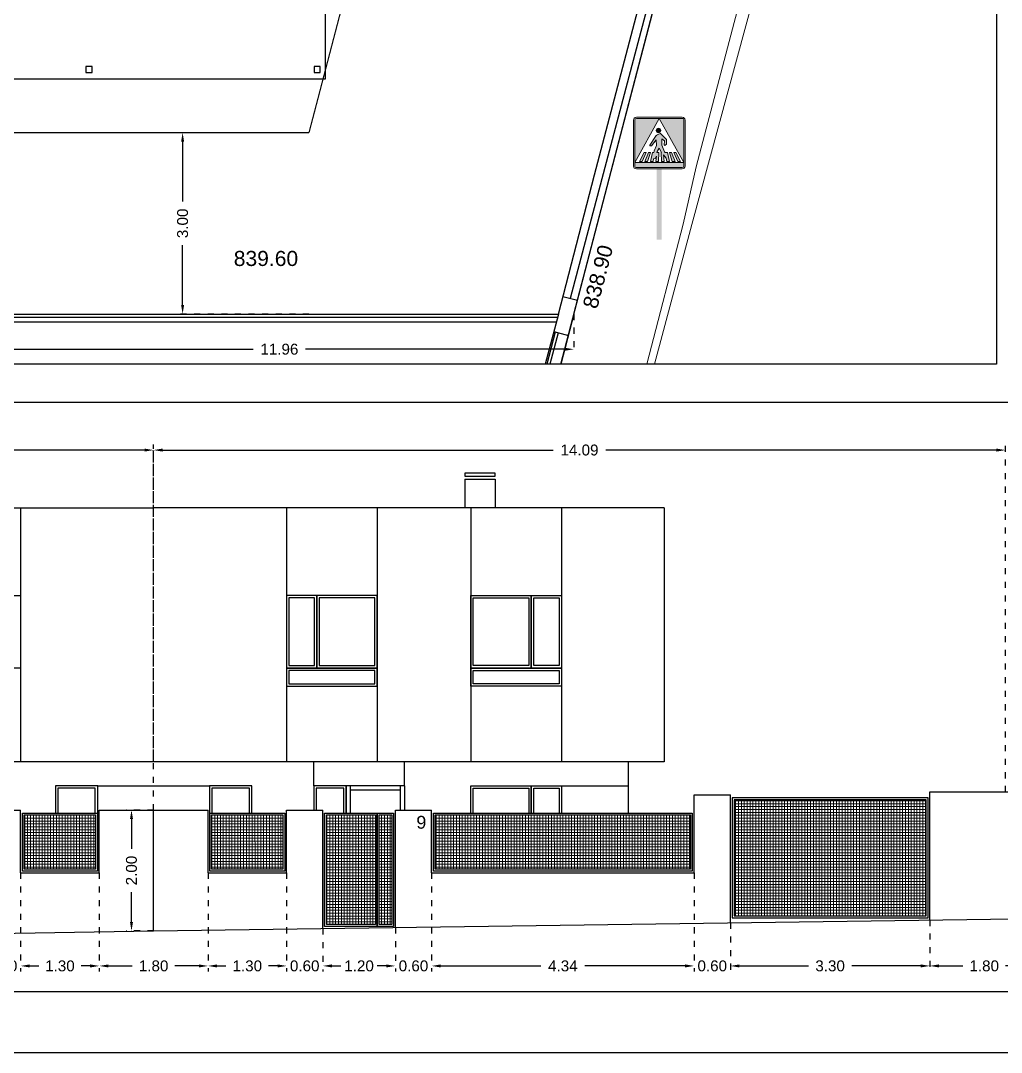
# Model space of a CAD drawing. Header units: millimetres. Extents: x 441061 to 442903, y 4515148 to 4515613.
# Drawn here: x 442573.66 to 442589.89, y 4515512.45 to 4515529.51 of the extents above; entities that cross this region are included whole.
import ezdxf
from ezdxf.enums import TextEntityAlignment as Align

# ---------------------------------------------------------------- set-up
doc = ezdxf.new("R2010")
doc.units = ezdxf.units.MM
doc.linetypes.add('CONTINUA', pattern=[0])
doc.linetypes.add('PUNTOS2', pattern=[0.125, 0, -0.125])
for name, color, linetype in [('01_alzado', 5, 'CONTINUA'), ('01_cotas', 254, 'Continuous'), ('01_ejes', 10, 'Continuous'), ('01_implantación', 5, 'Continuous'), ('01_mono BAJA', 2, 'Continuous'), ('01_parcela', 7, 'Continuous'), ('01_retranqueo', 250, 'Continuous'), ('01_seccion', 7, 'CONTINUA'), ('01_textos', 7, 'Continuous'), ('01_urb interior', 4, 'Continuous'), ('01_verjas', 254, 'Continuous')]:
    doc.layers.add(name, color=color, linetype=linetype)
doc.layers.add('01_cartela', color=6, linetype='Continuous', plot=False)
doc.layers.add('01_muebles_B', color=254, linetype='Continuous', lineweight=5)
doc.styles.add('Estilo1', font='swissel.ttf')
doc.styles.add('NIEVES2', font='sanss___.ttf')
doc.styles.add('ROMANS', font='romans')
doc.dimstyles.new('DECIMAL-50', dxfattribs={"dimtxt": 0.08, "dimasz": 0.15, "dimexe": 0.09, "dimexo": 0, "dimgap": 0.09, "dimtad": 0, "dimzin": 0, "dimdsep": 46, "dimtxsty": 'ROMANS', "dimcen": 0.09, "dimclrt": 6, "dimadec": 0, "dimazin": 0, "dimtfac": 1.38, "dimtix": 1, "dimtofl": 0, "dimtmove": 2, "dimatfit": 3, "dimldrblk": 'OBLIQUE', "dimfxl": 1, "dimtolj": 1, "dimtzin": 0, "dimarcsym": 0})
pattern_1 = [(90, (179.008625, 0), (-0.047625, 1e-17), []), (180, (179.008625, 0), (-1e-17, -0.047625), [])]

# ---------------------------------------------------------------- blocks, each defined once
blk = doc.blocks.new('A$C6A825EFA')
at = {"layer": '01_mono BAJA', "color": 254}
for p, q in [((15.7, 0, 0), (15.7, 3)), ((0, 0, 0), (15.7, 0, 0))]:
    blk.add_line(p, q, dxfattribs=at)
blk.add_lwpolyline([(11.835, 0.2), (11.735, 0.2), (11.735, 0.1), (11.835, 0.1)], close=True, dxfattribs=at)
at = {"layer": '01_mono BAJA', "color": 254, "elevation": 0}
blk.add_lwpolyline([(15.61, 0.2), (15.51, 0.2), (15.51, 0.1), (15.61, 0.1)], close=True, dxfattribs=at)
blk = doc.blocks.new('señal paso peaton')
h = blk.add_hatch(color=5)
h.paths.add_polyline_path([(-0.001, 2.003), (-0.381, 2.003, 0.414214), (-0.407, 1.976), (-0.407, 1.273)])
h.paths.add_polyline_path([(-0.001, 2.003), (0.406, 1.273), (0.406, 1.976, 0.414214), (0.379, 2.003)])
h.paths.add_polyline_path([(0.379, 1.19, 0.414214), (0.406, 1.216), (0.406, 1.273), (-0.407, 1.273), (-0.407, 1.216, 0.414214), (-0.381, 1.19)])
for points in [[(0.04, 1.668), (0.085, 1.63), (0.081, 1.567, 0.627813), (0.096, 1.559), (0.114, 1.572, 0.235866), (0.118, 1.579), (0.12, 1.656), (0.024, 1.749, 0.308344), (0.014, 1.751), (-0.045, 1.725, 0.137998), (-0.052, 1.719), (-0.159, 1.563, 0.586917), (-0.152, 1.549), (-0.137, 1.548, 0.23861), (-0.129, 1.551), (-0.051, 1.647), (-0.048, 1.555), (-0.086, 1.467, 0.073453), (-0.087, 1.464), (-0.09, 1.441), (-0.112, 1.441), (-0.148, 1.291), (-0.103, 1.291), (-0.096, 1.332), (-0.072, 1.34), (-0.049, 1.381), (-0.058, 1.291), (-0.013, 1.291), (-0.007, 1.441), (-0.04, 1.441), (-0.039, 1.457), (-0.003, 1.512), (0.036, 1.441), (0.028, 1.441), (0.033, 1.291), (0.078, 1.291), (0.066, 1.403), (0.114, 1.346), (0.123, 1.291), (0.169, 1.291), (0.132, 1.441), (0.094, 1.441), (0.085, 1.453), (0.038, 1.56)], [(-0.053, 1.804, 1), (0.023, 1.804, 1)]]:
    blk.add_hatch(color=7).paths.add_polyline_path(points)
h = blk.add_hatch(color=7)
h.paths.add_polyline_path([(0.272, 1.441), (0.237, 1.441), (0.305, 1.291), (0.35, 1.291)])
h.paths.add_polyline_path([(0.202, 1.441), (0.167, 1.441), (0.214, 1.291), (0.259, 1.291)])
h.paths.add_polyline_path([(-0.239, 1.291), (-0.194, 1.291), (-0.147, 1.441), (-0.182, 1.441)])
h.paths.add_polyline_path([(-0.33, 1.291), (-0.284, 1.291), (-0.217, 1.441), (-0.252, 1.441)])
h = blk.add_hatch(color=256)
h.dxf.hatch_style = 1
h.paths.add_polyline_path([(0.039, 1.167), (-0.044, 1.167), (-0.044, -0.001), (0.039, -0.001)])
for p, q in [((-0.428, 1.216), (-0.428, 1.976)), ((0.379, 2.024), (-0.381, 2.024)), ((0.427, 1.216), (0.427, 1.976)), ((0.379, 1.169), (-0.381, 1.169))]:
    blk.add_line(p, q)
at = {"color": 5}
for p, q in [((-0.407, 1.273), (-0.001, 2.003)), ((-0.407, 1.216), (-0.407, 1.976)), ((0.379, 2.003), (-0.381, 2.003)), ((-0.001, 2.003), (0.406, 1.273)), ((0.406, 1.216), (0.406, 1.976)), ((0.406, 1.273), (-0.407, 1.273)), ((0.379, 1.19), (-0.381, 1.19))]:
    blk.add_line(p, q, dxfattribs=at)
at = {"color": 7}
for p, q in [((-0.052, 1.719), (-0.159, 1.563)), ((0.014, 1.751), (-0.045, 1.725)), ((0.12, 1.656), (0.024, 1.749)), ((-0.152, 1.549), (-0.137, 1.548)), ((-0.129, 1.551), (-0.051, 1.647)), ((-0.048, 1.555), (-0.086, 1.467)), ((-0.051, 1.647), (-0.048, 1.555)), ((0.038, 1.56), (0.04, 1.668)), ((0.085, 1.453), (0.038, 1.56)), ((0.04, 1.668), (0.085, 1.63)), ((0.085, 1.63), (0.081, 1.567)), ((0.096, 1.559), (0.114, 1.572)), ((0.118, 1.579), (0.12, 1.656)), ((-0.33, 1.291), (-0.252, 1.441)), ((-0.284, 1.291), (-0.217, 1.441)), ((-0.252, 1.441), (-0.217, 1.441)), ((-0.239, 1.291), (-0.182, 1.441)), ((-0.194, 1.291), (-0.147, 1.441)), ((-0.182, 1.441), (-0.147, 1.441)), ((-0.148, 1.291), (-0.112, 1.441)), ((-0.112, 1.441), (-0.09, 1.441)), ((-0.087, 1.464), (-0.09, 1.441)), ((-0.072, 1.34), (-0.049, 1.381)), ((-0.058, 1.291), (-0.049, 1.381)), ((-0.04, 1.441), (-0.039, 1.457)), ((-0.04, 1.441), (-0.007, 1.441)), ((-0.039, 1.457), (-0.003, 1.512)), ((-0.013, 1.291), (-0.007, 1.441)), ((-0.003, 1.512), (0.036, 1.441)), ((0.033, 1.291), (0.028, 1.441)), ((0.028, 1.441), (0.036, 1.441)), ((0.066, 1.403), (0.078, 1.291)), ((0.066, 1.403), (0.114, 1.346)), ((0.094, 1.441), (0.085, 1.453)), ((0.094, 1.441), (0.132, 1.441)), ((0.132, 1.441), (0.169, 1.291)), ((0.167, 1.441), (0.214, 1.291)), ((0.167, 1.441), (0.202, 1.441)), ((0.202, 1.441), (0.259, 1.291)), ((0.237, 1.441), (0.305, 1.291)), ((0.237, 1.441), (0.272, 1.441)), ((0.35, 1.291), (0.272, 1.441)), ((-0.284, 1.291), (-0.33, 1.291)), ((-0.194, 1.291), (-0.239, 1.291)), ((-0.103, 1.291), (-0.148, 1.291)), ((-0.103, 1.291), (-0.096, 1.332)), ((-0.096, 1.332), (-0.072, 1.34)), ((-0.013, 1.291), (-0.058, 1.291)), ((0.078, 1.291), (0.033, 1.291)), ((0.114, 1.346), (0.123, 1.291)), ((0.169, 1.291), (0.123, 1.291)), ((0.259, 1.291), (0.214, 1.291)), ((0.35, 1.291), (0.305, 1.291))]:
    blk.add_line(p, q, dxfattribs=at)
blk.add_circle((-0.015, 1.804), 0.0378, dxfattribs=at)
for centre, start, end in [((-0.381, 1.976), 90, 180), ((0.379, 1.976), 0, 90), ((-0.381, 1.216), 180, 270), ((0.379, 1.216), 270, 0)]:
    blk.add_arc(centre, 0.0475, start, end)
at = {"color": 5}
for centre, start, end in [((-0.381, 1.976), 90, 180), ((0.379, 1.976), 0, 90), ((-0.381, 1.216), 180, 270), ((0.379, 1.216), 270, 0)]:
    blk.add_arc(centre, 0.0266, start, end, dxfattribs=at)
at = {"color": 7}
for centre, radius, start, end in [((-0.037, 1.708), 0.0183, 114.2101, 145.6384), ((0.017, 1.743), 0.00915, 45.6627, 114.2101), ((-0.151, 1.558), 0.00915, 145.6384, 267.276), ((-0.136, 1.557), 0.00915, 267.276, 320.9576), ((0.09, 1.566), 0.00915, 177.031, 305.5154), ((0.109, 1.579), 0.00915, 305.5154, 358.6017), ((0.109, 1.579), 0.00915, 305.5154, 358.6017), ((-0.078, 1.463), 0.00915, 156.4461, 173.2502)]:
    blk.add_arc(centre, radius, start, end, dxfattribs=at)
blk = doc.blocks.new('*D214')
at = {"layer": '01_cotas', "color": 0, "linetype": 'PUNTOS2', "lineweight": -2, "transparency": 16777216}
for p, q in [((442570.858, 4515524.66), (442570.858, 4515523.988)), ((442582.817, 4515524.66), (442582.817, 4515523.988))]:
    blk.add_line(p, q, dxfattribs=at)
at = {"layer": '01_cotas', "color": 0, "lineweight": -2, "transparency": 16777216}
for p, q in [((442571.008, 4515524.078), (442577.507, 4515524.078)), ((442582.667, 4515524.078), (442578.378, 4515524.078))]:
    blk.add_line(p, q, dxfattribs=at)
at = {"layer": '01_cotas', "color": 0, "transparency": 16777216}
for points in [[(442571.008, 4515524.103), (442571.008, 4515524.053), (442570.858, 4515524.078)], [(442582.667, 4515524.103), (442582.667, 4515524.053), (442582.817, 4515524.078)]]:
    blk.add_solid(points, dxfattribs=at)
at = {"layer": '01_cotas', "color": 7, "transparency": 16777216, "insert": (442577.943, 4515524.078), "char_height": 0.18, "attachment_point": 5, "style": 'Estilo1'}
blk.add_mtext('\\A1;11.96', dxfattribs=at)
blk = doc.blocks.new('*D216')
at = {"layer": '01_cotas', "color": 0, "linetype": 'PUNTOS2', "lineweight": -2, "transparency": 16777216}
for p, q in [((442578.433, 4515527.66), (442576.252, 4515527.66)), ((442578.433, 4515524.66), (442576.252, 4515524.66))]:
    blk.add_line(p, q, dxfattribs=at)
at = {"layer": '01_cotas', "color": 0, "lineweight": -2, "transparency": 16777216}
for p, q in [((442576.342, 4515527.51), (442576.342, 4515526.52)), ((442576.342, 4515524.81), (442576.342, 4515525.8))]:
    blk.add_line(p, q, dxfattribs=at)
at = {"layer": '01_cotas', "color": 0, "transparency": 16777216}
for points in [[(442576.317, 4515527.51), (442576.367, 4515527.51), (442576.342, 4515527.66)], [(442576.317, 4515524.81), (442576.367, 4515524.81), (442576.342, 4515524.66)]]:
    blk.add_solid(points, dxfattribs=at)
at = {"layer": '01_cotas', "color": 7, "transparency": 16777216, "insert": (442576.342, 4515526.16), "char_height": 0.18, "attachment_point": 5, "rotation": 90, "style": 'Estilo1'}
blk.add_mtext('\\A1;3.00', dxfattribs=at)
blk = doc.blocks.new('*D658')
at = {"layer": '01_cotas', "color": 0, "linetype": 'PUNTOS2', "lineweight": -2, "transparency": 16777216}
for p, q in [((442575.862, 4515516.455), (442575.862, 4515522.5)), ((442589.956, 4515516.755), (442589.956, 4515522.5))]:
    blk.add_line(p, q, dxfattribs=at)
at = {"layer": '01_cotas', "color": 0, "lineweight": -2, "transparency": 16777216}
for p, q in [((442576.012, 4515522.41), (442582.474, 4515522.41)), ((442589.806, 4515522.41), (442583.343, 4515522.41))]:
    blk.add_line(p, q, dxfattribs=at)
at = {"layer": '01_cotas', "color": 0, "transparency": 16777216}
for points in [[(442576.012, 4515522.435), (442576.012, 4515522.385), (442575.862, 4515522.41)], [(442589.806, 4515522.435), (442589.806, 4515522.385), (442589.956, 4515522.41)]]:
    blk.add_solid(points, dxfattribs=at)
at = {"layer": '01_cotas', "color": 7, "transparency": 16777216, "insert": (442582.909, 4515522.41), "char_height": 0.18, "attachment_point": 5, "style": 'Estilo1'}
blk.add_mtext('\\A1;14.09', dxfattribs=at)
blk = doc.blocks.new('*D659')
at = {"layer": '01_cotas', "color": 0, "linetype": 'PUNTOS2', "lineweight": -2, "transparency": 16777216}
for p, q in [((442554.232, 4515516.205), (442554.232, 4515522.5)), ((442575.862, 4515517.255), (442575.862, 4515522.5))]:
    blk.add_line(p, q, dxfattribs=at)
at = {"layer": '01_cotas', "color": 0, "lineweight": -2, "transparency": 16777216}
for p, q in [((442554.382, 4515522.41), (442564.606, 4515522.41)), ((442575.712, 4515522.41), (442565.487, 4515522.41))]:
    blk.add_line(p, q, dxfattribs=at)
at = {"layer": '01_cotas', "color": 0, "transparency": 16777216}
for points in [[(442554.382, 4515522.435), (442554.382, 4515522.385), (442554.232, 4515522.41)], [(442575.712, 4515522.435), (442575.712, 4515522.385), (442575.862, 4515522.41)]]:
    blk.add_solid(points, dxfattribs=at)
at = {"layer": '01_cotas', "color": 7, "transparency": 16777216, "insert": (442565.047, 4515522.41), "char_height": 0.18, "attachment_point": 5, "style": 'Estilo1'}
blk.add_mtext('\\A1;21.63', dxfattribs=at)
blk = doc.blocks.new('*D663')
at = {"layer": '01_cotas', "color": 0, "linetype": 'PUNTOS2', "lineweight": -2, "transparency": 16777216}
for p, q in [((442573.662, 4515515.416), (442573.662, 4515513.787)), ((442573.062, 4515514.408), (442573.062, 4515513.787))]:
    blk.add_line(p, q, dxfattribs=at)
at = {"layer": '01_cotas', "color": 0, "lineweight": -2, "transparency": 16777216}
for p, q in [((442572.912, 4515513.877), (442572.762, 4515513.877)), ((442573.812, 4515513.877), (442573.962, 4515513.877))]:
    blk.add_line(p, q, dxfattribs=at)
at = {"layer": '01_cotas', "color": 0, "transparency": 16777216}
for points in [[(442572.912, 4515513.902), (442572.912, 4515513.852), (442573.062, 4515513.877)], [(442573.812, 4515513.902), (442573.812, 4515513.852), (442573.662, 4515513.877)]]:
    blk.add_solid(points, dxfattribs=at)
at = {"layer": '01_cotas', "color": 7, "transparency": 16777216, "insert": (442573.362, 4515513.877), "char_height": 0.18, "attachment_point": 5, "style": 'Estilo1'}
blk.add_mtext('\\A1;0.60', dxfattribs=at)
blk = doc.blocks.new('*D664')
at = {"layer": '01_cotas', "color": 0, "linetype": 'PUNTOS2', "lineweight": -2, "transparency": 16777216}
for p, q in [((442573.662, 4515515.416), (442573.662, 4515513.787)), ((442574.962, 4515515.416), (442574.962, 4515513.787))]:
    blk.add_line(p, q, dxfattribs=at)
at = {"layer": '01_cotas', "color": 0, "lineweight": -2, "transparency": 16777216}
for p, q in [((442573.812, 4515513.877), (442573.958, 4515513.877)), ((442574.812, 4515513.877), (442574.665, 4515513.877))]:
    blk.add_line(p, q, dxfattribs=at)
at = {"layer": '01_cotas', "color": 0, "transparency": 16777216}
for points in [[(442573.812, 4515513.902), (442573.812, 4515513.852), (442573.662, 4515513.877)], [(442574.812, 4515513.902), (442574.812, 4515513.852), (442574.962, 4515513.877)]]:
    blk.add_solid(points, dxfattribs=at)
at = {"layer": '01_cotas', "color": 7, "transparency": 16777216, "insert": (442574.312, 4515513.877), "char_height": 0.18, "attachment_point": 5, "style": 'Estilo1'}
blk.add_mtext('\\A1;1.30', dxfattribs=at)
blk = doc.blocks.new('*D665')
at = {"layer": '01_cotas', "color": 0, "linetype": 'PUNTOS2', "lineweight": -2, "transparency": 16777216}
for p, q in [((442574.962, 4515515.416), (442574.962, 4515513.787)), ((442576.762, 4515515.416), (442576.762, 4515513.787))]:
    blk.add_line(p, q, dxfattribs=at)
at = {"layer": '01_cotas', "color": 0, "lineweight": -2, "transparency": 16777216}
for p, q in [((442575.112, 4515513.877), (442575.508, 4515513.877)), ((442576.612, 4515513.877), (442576.215, 4515513.877))]:
    blk.add_line(p, q, dxfattribs=at)
at = {"layer": '01_cotas', "color": 0, "transparency": 16777216}
for points in [[(442575.112, 4515513.902), (442575.112, 4515513.852), (442574.962, 4515513.877)], [(442576.612, 4515513.902), (442576.612, 4515513.852), (442576.762, 4515513.877)]]:
    blk.add_solid(points, dxfattribs=at)
at = {"layer": '01_cotas', "color": 7, "transparency": 16777216, "insert": (442575.862, 4515513.877), "char_height": 0.18, "attachment_point": 5, "style": 'Estilo1'}
blk.add_mtext('\\A1;1.80', dxfattribs=at)
blk = doc.blocks.new('*D666')
at = {"layer": '01_cotas', "color": 0, "linetype": 'PUNTOS2', "lineweight": -2, "transparency": 16777216}
for p, q in [((442576.762, 4515515.416), (442576.762, 4515513.787)), ((442578.062, 4515515.416), (442578.062, 4515513.787))]:
    blk.add_line(p, q, dxfattribs=at)
at = {"layer": '01_cotas', "color": 0, "lineweight": -2, "transparency": 16777216}
for p, q in [((442576.912, 4515513.877), (442577.058, 4515513.877)), ((442577.912, 4515513.877), (442577.765, 4515513.877))]:
    blk.add_line(p, q, dxfattribs=at)
at = {"layer": '01_cotas', "color": 0, "transparency": 16777216}
for points in [[(442576.912, 4515513.902), (442576.912, 4515513.852), (442576.762, 4515513.877)], [(442577.912, 4515513.902), (442577.912, 4515513.852), (442578.062, 4515513.877)]]:
    blk.add_solid(points, dxfattribs=at)
at = {"layer": '01_cotas', "color": 7, "transparency": 16777216, "insert": (442577.412, 4515513.877), "char_height": 0.18, "attachment_point": 5, "style": 'Estilo1'}
blk.add_mtext('\\A1;1.30', dxfattribs=at)
blk = doc.blocks.new('*D667')
at = {"layer": '01_cotas', "color": 0, "linetype": 'PUNTOS2', "lineweight": -2, "transparency": 16777216}
for p, q in [((442578.062, 4515515.416), (442578.062, 4515513.787)), ((442578.662, 4515514.495), (442578.662, 4515513.787))]:
    blk.add_line(p, q, dxfattribs=at)
at = {"layer": '01_cotas', "color": 0, "lineweight": -2, "transparency": 16777216}
for p, q in [((442577.912, 4515513.877), (442577.762, 4515513.877)), ((442578.812, 4515513.877), (442578.962, 4515513.877))]:
    blk.add_line(p, q, dxfattribs=at)
at = {"layer": '01_cotas', "color": 0, "transparency": 16777216}
for points in [[(442577.912, 4515513.902), (442577.912, 4515513.852), (442578.062, 4515513.877)], [(442578.812, 4515513.902), (442578.812, 4515513.852), (442578.662, 4515513.877)]]:
    blk.add_solid(points, dxfattribs=at)
at = {"layer": '01_cotas', "color": 7, "transparency": 16777216, "insert": (442578.362, 4515513.877), "char_height": 0.18, "attachment_point": 5, "style": 'Estilo1'}
blk.add_mtext('\\A1;0.60', dxfattribs=at)
blk = doc.blocks.new('*D668')
at = {"layer": '01_cotas', "color": 0, "linetype": 'PUNTOS2', "lineweight": -2, "transparency": 16777216}
for p, q in [((442578.662, 4515514.495), (442578.662, 4515513.787)), ((442579.862, 4515514.512), (442579.862, 4515513.787))]:
    blk.add_line(p, q, dxfattribs=at)
at = {"layer": '01_cotas', "color": 0, "lineweight": -2, "transparency": 16777216}
for p, q in [((442578.812, 4515513.877), (442578.908, 4515513.877)), ((442579.712, 4515513.877), (442579.615, 4515513.877))]:
    blk.add_line(p, q, dxfattribs=at)
at = {"layer": '01_cotas', "color": 0, "transparency": 16777216}
for points in [[(442578.812, 4515513.902), (442578.812, 4515513.852), (442578.662, 4515513.877)], [(442579.712, 4515513.902), (442579.712, 4515513.852), (442579.862, 4515513.877)]]:
    blk.add_solid(points, dxfattribs=at)
at = {"layer": '01_cotas', "color": 7, "transparency": 16777216, "insert": (442579.262, 4515513.877), "char_height": 0.18, "attachment_point": 5, "style": 'Estilo1'}
blk.add_mtext('\\A1;1.20', dxfattribs=at)
blk = doc.blocks.new('*D669')
at = {"layer": '01_cotas', "color": 0, "linetype": 'PUNTOS2', "lineweight": -2, "transparency": 16777216}
for p, q in [((442580.462, 4515515.416), (442580.462, 4515513.787)), ((442579.862, 4515514.512), (442579.862, 4515513.787))]:
    blk.add_line(p, q, dxfattribs=at)
at = {"layer": '01_cotas', "color": 0, "lineweight": -2, "transparency": 16777216}
for p, q in [((442579.712, 4515513.877), (442579.562, 4515513.877)), ((442580.612, 4515513.877), (442580.762, 4515513.877))]:
    blk.add_line(p, q, dxfattribs=at)
at = {"layer": '01_cotas', "color": 0, "transparency": 16777216}
for points in [[(442579.712, 4515513.902), (442579.712, 4515513.852), (442579.862, 4515513.877)], [(442580.612, 4515513.902), (442580.612, 4515513.852), (442580.462, 4515513.877)]]:
    blk.add_solid(points, dxfattribs=at)
at = {"layer": '01_cotas', "color": 7, "transparency": 16777216, "insert": (442580.162, 4515513.877), "char_height": 0.18, "attachment_point": 5, "style": 'Estilo1'}
blk.add_mtext('\\A1;0.60', dxfattribs=at)
blk = doc.blocks.new('*D670')
at = {"layer": '01_cotas', "color": 0, "linetype": 'PUNTOS2', "lineweight": -2, "transparency": 16777216}
for p, q in [((442580.462, 4515515.416), (442580.462, 4515513.787)), ((442584.806, 4515515.416), (442584.806, 4515513.787))]:
    blk.add_line(p, q, dxfattribs=at)
at = {"layer": '01_cotas', "color": 0, "lineweight": -2, "transparency": 16777216}
for p, q in [((442580.612, 4515513.877), (442582.272, 4515513.877)), ((442584.656, 4515513.877), (442582.996, 4515513.877))]:
    blk.add_line(p, q, dxfattribs=at)
at = {"layer": '01_cotas', "color": 0, "transparency": 16777216}
for points in [[(442580.612, 4515513.902), (442580.612, 4515513.852), (442580.462, 4515513.877)], [(442584.656, 4515513.902), (442584.656, 4515513.852), (442584.806, 4515513.877)]]:
    blk.add_solid(points, dxfattribs=at)
at = {"layer": '01_cotas', "color": 7, "transparency": 16777216, "insert": (442582.634, 4515513.877), "char_height": 0.18, "attachment_point": 5, "style": 'Estilo1'}
blk.add_mtext('\\A1;4.34', dxfattribs=at)
blk = doc.blocks.new('*D671')
at = {"layer": '01_cotas', "color": 0, "linetype": 'PUNTOS2', "lineweight": -2, "transparency": 16777216}
for p, q in [((442584.806, 4515515.416), (442584.806, 4515513.787)), ((442585.406, 4515514.59), (442585.406, 4515513.787))]:
    blk.add_line(p, q, dxfattribs=at)
at = {"layer": '01_cotas', "color": 0, "lineweight": -2, "transparency": 16777216}
for p, q in [((442584.656, 4515513.877), (442584.506, 4515513.877)), ((442585.556, 4515513.877), (442585.706, 4515513.877))]:
    blk.add_line(p, q, dxfattribs=at)
at = {"layer": '01_cotas', "color": 0, "transparency": 16777216}
for points in [[(442584.656, 4515513.902), (442584.656, 4515513.852), (442584.806, 4515513.877)], [(442585.556, 4515513.902), (442585.556, 4515513.852), (442585.406, 4515513.877)]]:
    blk.add_solid(points, dxfattribs=at)
at = {"layer": '01_cotas', "color": 7, "transparency": 16777216, "insert": (442585.106, 4515513.877), "char_height": 0.18, "attachment_point": 5, "style": 'Estilo1'}
blk.add_mtext('\\A1;0.60', dxfattribs=at)
blk = doc.blocks.new('*D672')
at = {"layer": '01_cotas', "color": 0, "linetype": 'PUNTOS2', "lineweight": -2, "transparency": 16777216}
for p, q in [((442585.406, 4515514.59), (442585.406, 4515513.787)), ((442588.706, 4515514.637), (442588.706, 4515513.787))]:
    blk.add_line(p, q, dxfattribs=at)
at = {"layer": '01_cotas', "color": 0, "lineweight": -2, "transparency": 16777216}
for p, q in [((442585.556, 4515513.877), (442586.696, 4515513.877)), ((442588.556, 4515513.877), (442587.416, 4515513.877))]:
    blk.add_line(p, q, dxfattribs=at)
at = {"layer": '01_cotas', "color": 0, "transparency": 16777216}
for points in [[(442585.556, 4515513.902), (442585.556, 4515513.852), (442585.406, 4515513.877)], [(442588.556, 4515513.902), (442588.556, 4515513.852), (442588.706, 4515513.877)]]:
    blk.add_solid(points, dxfattribs=at)
at = {"layer": '01_cotas', "color": 7, "transparency": 16777216, "insert": (442587.056, 4515513.877), "char_height": 0.18, "attachment_point": 5, "style": 'Estilo1'}
blk.add_mtext('\\A1;3.30', dxfattribs=at)
blk = doc.blocks.new('*D673')
at = {"layer": '01_cotas', "color": 0, "linetype": 'PUNTOS2', "lineweight": -2, "transparency": 16777216}
for p, q in [((442588.706, 4515514.637), (442588.706, 4515513.787)), ((442590.506, 4515514.663), (442590.506, 4515513.787))]:
    blk.add_line(p, q, dxfattribs=at)
at = {"layer": '01_cotas', "color": 0, "lineweight": -2, "transparency": 16777216}
for p, q in [((442588.856, 4515513.877), (442589.253, 4515513.877)), ((442590.356, 4515513.877), (442589.96, 4515513.877))]:
    blk.add_line(p, q, dxfattribs=at)
at = {"layer": '01_cotas', "color": 0, "transparency": 16777216}
for points in [[(442588.856, 4515513.902), (442588.856, 4515513.852), (442588.706, 4515513.877)], [(442590.356, 4515513.902), (442590.356, 4515513.852), (442590.506, 4515513.877)]]:
    blk.add_solid(points, dxfattribs=at)
at = {"layer": '01_cotas', "color": 7, "transparency": 16777216, "insert": (442589.606, 4515513.877), "char_height": 0.18, "attachment_point": 5, "style": 'Estilo1'}
blk.add_mtext('\\A1;1.80', dxfattribs=at)
blk = doc.blocks.new('*D675')
at = {"layer": '01_cotas', "color": 0, "linetype": 'PUNTOS2', "lineweight": -2, "transparency": 16777216}
for p, q in [((442575.862, 4515516.455), (442575.406, 4515516.455)), ((442575.862, 4515514.455), (442575.406, 4515514.455))]:
    blk.add_line(p, q, dxfattribs=at)
at = {"layer": '01_cotas', "color": 0, "lineweight": -2, "transparency": 16777216}
for p, q in [((442575.496, 4515516.305), (442575.496, 4515515.815)), ((442575.496, 4515514.605), (442575.496, 4515515.095))]:
    blk.add_line(p, q, dxfattribs=at)
at = {"layer": '01_cotas', "color": 0, "transparency": 16777216}
for points in [[(442575.471, 4515516.305), (442575.521, 4515516.305), (442575.496, 4515516.455)], [(442575.471, 4515514.605), (442575.521, 4515514.605), (442575.496, 4515514.455)]]:
    blk.add_solid(points, dxfattribs=at)
at = {"layer": '01_cotas', "color": 7, "transparency": 16777216, "insert": (442575.496, 4515515.455), "char_height": 0.18, "attachment_point": 5, "rotation": 90, "style": 'Estilo1'}
blk.add_mtext('\\A1;2.00', dxfattribs=at)

msp = doc.modelspace()

# ---------------------------------------------------------------- hatches: boundary and pattern name
at = {"layer": '01_muebles_B'}
h = msp.add_hatch(dxfattribs=at)
h.set_pattern_fill('ANSI37', color=256, scale=0.015, angle=45)
h.set_pattern_definition(pattern_1)
h.paths.add_polyline_path([(442585.466, 4515514.704), (442588.646, 4515514.704), (442588.646, 4515516.625), (442585.466, 4515516.625)])
h = msp.add_hatch(dxfattribs=at)
h.set_pattern_fill('ANSI37', color=256, scale=0.015, angle=45)
h.set_pattern_definition(pattern_1)
h.paths.add_polyline_path([(442573.722, 4515516.375), (442574.902, 4515516.375), (442574.902, 4515515.476), (442573.722, 4515515.476)])
h = msp.add_hatch(dxfattribs=at)
h.set_pattern_fill('ANSI37', color=256, scale=0.015, angle=45)
h.set_pattern_definition(pattern_1)
h.paths.add_polyline_path([(442576.822, 4515516.375), (442578.002, 4515516.375), (442578.002, 4515515.476), (442576.822, 4515515.476)])
h = msp.add_hatch(dxfattribs=at)
h.set_pattern_fill('ANSI37', color=256, scale=0.015, angle=45)
h.set_pattern_definition(pattern_1)
h.paths.add_polyline_path([(442578.722, 4515516.375), (442579.532, 4515516.375), (442579.532, 4515514.56), (442578.722, 4515514.56)])
h = msp.add_hatch(dxfattribs=at)
h.set_pattern_fill('ANSI37', color=256, scale=0.015, angle=45)
h.set_pattern_definition(pattern_1)
h.paths.add_polyline_path([(442579.802, 4515514.56), (442579.592, 4515514.56), (442579.592, 4515516.375), (442579.802, 4515516.375)])
h = msp.add_hatch(dxfattribs=at)
h.set_pattern_fill('ANSI37', color=256, scale=0.015, angle=45)
h.set_pattern_definition(pattern_1)
h.paths.add_polyline_path([(442580.522, 4515516.375), (442584.746, 4515516.375), (442584.746, 4515515.476), (442580.522, 4515515.476)])

# ---------------------------------------------------------------- linework, layer by layer
at = {"layer": '01_alzado'}
for p, q in [((442581.012, 4515521.931, 0), (442581.512, 4515521.931, 0)), ((442581.012, 4515521.931, 0), (442581.012, 4515521.455, 0)), ((442581.512, 4515521.931, 0), (442581.512, 4515521.455, 0)), ((442567.412, 4515521.455, 0), (442575.862, 4515521.455, 0)), ((442573.662, 4515521.455, 0), (442573.662, 4515517.255, 0)), ((442584.312, 4515521.455, 0), (442575.862, 4515521.455, 0)), ((442578.062, 4515521.455, 0), (442578.062, 4515517.255, 0)), ((442579.562, 4515521.455, 0), (442579.562, 4515517.255, 0)), ((442581.112, 4515521.455, 0), (442581.112, 4515517.255, 0)), ((442582.612, 4515521.455, 0), (442582.612, 4515517.255, 0)), ((442584.312, 4515521.455, 0), (442584.312, 4515517.255, 0)), ((442584.312, 4515517.255, 0), (442567.412, 4515517.255, 0)), ((442578.512, 4515516.855, 0), (442578.512, 4515517.255, 0)), ((442580.012, 4515516.855, 0), (442580.012, 4515517.255, 0)), ((442583.712, 4515517.255, 0), (442583.712, 4515516.405, 0)), ((442574.937, 4515516.855, 0), (442576.787, 4515516.855, 0)), ((442578.512, 4515516.855, 0), (442578.512, 4515516.455, 0)), ((442580.012, 4515516.855, 0), (442578.512, 4515516.855, 0)), ((442579.047, 4515516.855, 0), (442579.047, 4515516.405, 0)), ((442579.942, 4515516.855, 0), (442579.117, 4515516.855, 0)), ((442579.117, 4515516.855, 0), (442579.117, 4515516.405, 0)), ((442579.942, 4515516.785, 0), (442579.117, 4515516.785, 0)), ((442579.942, 4515516.855, 0), (442579.942, 4515516.455, 0)), ((442580.012, 4515516.855, 0), (442580.012, 4515516.455, 0)), ((442582.612, 4515516.855, 0), (442583.712, 4515516.855, 0))]:
    msp.add_line(p, q, dxfattribs=at)
at = {"layer": '01_alzado', "elevation": 0}
for points in [[(442553.042, 4515554.517), (442589.809, 4515554.517), (442589.809, 4515523.829), (442553.042, 4515523.829)], [(442553.042, 4515523.204), (442592.348, 4515523.204), (442592.348, 4515513.447), (442553.042, 4515513.447)], [(442581.512, 4515522.029), (442581.012, 4515522.029), (442581.012, 4515521.98), (442581.512, 4515521.98)]]:
    msp.add_lwpolyline(points, close=True, dxfattribs=at)
at = {"layer": '01_alzado', "color": 5, "elevation": 0}
for points in [[(442573.162, 4515520.005), (442573.662, 4515520.005), (442573.662, 4515518.805), (442573.162, 4515518.805)], [(442578.562, 4515520.005), (442578.062, 4515520.005), (442578.062, 4515518.805), (442578.562, 4515518.805)], [(442579.562, 4515520.005), (442578.562, 4515520.005), (442578.562, 4515518.805), (442579.562, 4515518.805)], [(442581.112, 4515520.005), (442582.112, 4515520.005), (442582.112, 4515518.805), (442581.112, 4515518.805)], [(442582.112, 4515520.005), (442582.612, 4515520.005), (442582.612, 4515518.805), (442582.112, 4515518.805)], [(442579.562, 4515518.805), (442578.062, 4515518.805), (442578.062, 4515518.505), (442579.562, 4515518.505)], [(442581.112, 4515518.805), (442582.612, 4515518.805), (442582.612, 4515518.505), (442581.112, 4515518.505)]]:
    msp.add_lwpolyline(points, close=True, dxfattribs=at)
at = {"layer": '01_alzado', "color": 254, "elevation": 0}
for points in [[(442578.522, 4515519.965), (442578.102, 4515519.965), (442578.102, 4515518.845), (442578.522, 4515518.845)], [(442579.522, 4515519.965), (442578.602, 4515519.965), (442578.602, 4515518.845), (442579.522, 4515518.845)], [(442581.152, 4515519.965), (442582.072, 4515519.965), (442582.072, 4515518.845), (442581.152, 4515518.845)], [(442582.152, 4515519.965), (442582.572, 4515519.965), (442582.572, 4515518.845), (442582.152, 4515518.845)], [(442579.522, 4515518.765), (442578.102, 4515518.765), (442578.102, 4515518.545), (442579.522, 4515518.545)], [(442581.152, 4515518.765), (442582.572, 4515518.765), (442582.572, 4515518.545), (442581.152, 4515518.545)]]:
    msp.add_lwpolyline(points, close=True, dxfattribs=at)
at = {"layer": '01_alzado', "color": 5, "elevation": 0}
for points in [[(442574.932, 4515515.655), (442574.937, 4515515.655), (442574.937, 4515516.855), (442574.237, 4515516.855), (442574.237, 4515516.405)], [(442577.487, 4515516.405), (442577.487, 4515516.855), (442576.787, 4515516.855), (442576.787, 4515515.655), (442576.792, 4515515.655)], [(442581.112, 4515516.405), (442581.112, 4515516.855), (442582.112, 4515516.855), (442582.112, 4515516.405)], [(442582.112, 4515516.405), (442582.112, 4515516.855), (442582.612, 4515516.855), (442582.612, 4515516.405)]]:
    msp.add_lwpolyline(points, dxfattribs=at)
at = {"layer": '01_alzado', "color": 254, "elevation": 0}
for points in [[(442574.897, 4515516.405), (442574.897, 4515516.815), (442574.277, 4515516.815), (442574.277, 4515516.405)], [(442577.447, 4515516.405), (442577.447, 4515516.815), (442576.827, 4515516.815), (442576.827, 4515516.405)], [(442579.007, 4515516.405), (442579.007, 4515516.815), (442578.552, 4515516.815), (442578.552, 4515516.455)], [(442581.152, 4515516.405), (442581.152, 4515516.815), (442582.072, 4515516.815), (442582.072, 4515516.405)], [(442582.152, 4515516.405), (442582.152, 4515516.815), (442582.572, 4515516.815), (442582.572, 4515516.405)]]:
    msp.add_lwpolyline(points, dxfattribs=at)
at = {"layer": '01_alzado', "elevation": 0}
msp.add_lwpolyline([(442579.047, 4515516.405), (442579.047, 4515516.855), (442578.512, 4515516.855), (442578.512, 4515516.455)], dxfattribs=at)
at = {"layer": '01_cartela', "color": 3, "elevation": 0}
msp.add_lwpolyline([(442552.042, 4515555.517), (442552.042, 4515512.447), (442613.318, 4515512.447), (442613.318, 4515555.517)], close=True, dxfattribs=at)
at = {"layer": '01_ejes', "color": 10, "ltscale": 0.25}
msp.add_line((442575.862, 4515514.455, -1676.822), (442575.862, 4515516.455, -1676.822), dxfattribs=at)
at = {"layer": '01_implantación', "linetype": 'Continuous'}
for p, q in [((442583.16, 4515526.962, -839.271), (442584.467, 4515531.96, -839.271)), ((442583.402, 4515526.899, -839.271), (442584.708, 4515531.896, -839.271)), ((442582.559, 4515524.66, -839.271), (442583.16, 4515526.962, -839.271)), ((442582.817, 4515524.66, -839.271), (442583.402, 4515526.899, -839.271)), ((442582.635, 4515524.95, -839.271), (442582.876, 4515524.887, -839.271)), ((442570.863, 4515524.66, -839.271), (442582.559, 4515524.66, -839.271)), ((442582.559, 4515524.66, -839.271), (442582.343, 4515523.829, -839.271)), ((442582.817, 4515524.66, -839.271), (442582.6, 4515523.829, -839.271)), ((442582.483, 4515524.37, -839.271), (442582.725, 4515524.307, -839.271))]:
    msp.add_line(p, q, dxfattribs=at)
at = {"layer": '01_muebles_B', "elevation": -839.271}
for points in [[(442553.042, 4515548.195), (442561.993, 4515548.199), (442564.026, 4515548.15), (442570.117, 4515548.166), (442572.76, 4515548.181), (442577.839, 4515548.203), (442578.877, 4515548.204, -0.176696), (442585.023, 4515546.265, -0.199121), (442588.148, 4515540.369, -0.099014), (442587.831, 4515537.308), (442586.986, 4515534.299), (442584.768, 4515526.143), (442584.152, 4515523.829)], [(442553.042, 4515548.195), (442561.993, 4515548.199), (442564.026, 4515548.15), (442570.117, 4515548.166), (442572.76, 4515548.181), (442577.839, 4515548.203), (442578.877, 4515548.204, -0.176696), (442585.023, 4515546.265, -0.199121), (442588.148, 4515540.369, -0.099014), (442587.831, 4515537.308), (442586.986, 4515534.299), (442584.768, 4515526.143), (442584.152, 4515523.829)], [(442584.021, 4515523.829), (442584.627, 4515526.146), (442584.842, 4515527.093), (442585.686, 4515530.304), (442585.888, 4515531.116), (442586.828, 4515534.347), (442587.68, 4515537.334, 0.104093), (442588.021, 4515540.338, 0.198404), (442584.973, 4515546.106, 0.176564), (442578.897, 4515548.048), (442577.867, 4515548.058), (442576.828, 4515548.02), (442573.798, 4515547.997), (442572.701, 4515548.036), (442570.119, 4515547.975), (442569.108, 4515548.003), (442565.059, 4515548.075), (442564.066, 4515547.972), (442562.02, 4515548.053), (442561.04, 4515548.055), (442553.042, 4515548.041)], [(442584.021, 4515523.829), (442584.627, 4515526.146), (442584.842, 4515527.093), (442585.686, 4515530.304), (442585.888, 4515531.116), (442586.828, 4515534.347), (442587.68, 4515537.334, 0.104093), (442588.021, 4515540.338, 0.198404), (442584.973, 4515546.106, 0.176564), (442578.897, 4515548.048), (442577.867, 4515548.058), (442576.828, 4515548.02), (442573.798, 4515547.997), (442572.701, 4515548.036), (442570.119, 4515547.975), (442569.108, 4515548.003), (442565.059, 4515548.075), (442564.066, 4515547.972), (442562.02, 4515548.053), (442561.04, 4515548.055), (442553.042, 4515548.041)]]:
    msp.add_lwpolyline(points, format="xyb", dxfattribs=at)
at = {"layer": '01_parcela', "linetype": 'Continuous', "elevation": -839.271}
msp.add_lwpolyline([(442582.6, 4515523.829), (442583.402, 4515526.899), (442584.708, 4515531.896), (442586.324, 4515537.739, 0.23097), (442585.5, 4515543.431, 0.210232), (442580.78, 4515546.508, 0.027042), (442579.332, 4515546.667), (442576.651, 4515546.658), (442573.044, 4515546.639), (442569.981, 4515546.659), (442560.746, 4515546.676), (442553.042, 4515546.67)], format="xyb", dxfattribs=at)
at = {"layer": '01_retranqueo', "color": 170, "const_width": 0.02, "elevation": -839.271}
msp.add_lwpolyline([(442578.433, 4515527.66), (442578.565, 4515528.163), (442579.88, 4515533.194), (442581.541, 4515539.202, 0.250018), (442581.34, 4515540.654, 0.216778), (442579.967, 4515541.575, 0.023211), (442579.186, 4515541.667), (442576.673, 4515541.658), (442573.042, 4515541.639), (442569.96, 4515541.659), (442560.744, 4515541.676), (442559.764, 4515541.676)], format="xyb", dxfattribs=at)
msp.add_lwpolyline([(442570.863, 4515527.66), (442578.433, 4515527.66)], dxfattribs=at)
at = {"layer": '01_retranqueo', "color": 170, "elevation": -1676.822}
for points in [[(442575.862, 4515514.455), (442590.506, 4515514.663)], [(442560.822, 4515514.205), (442575.862, 4515514.455)]]:
    msp.add_lwpolyline(points, dxfattribs=at)
at = {"layer": '01_seccion'}
for p, q in [((442584.806, 4515516.705, 1676.822), (442585.406, 4515516.705, 1676.822)), ((442584.806, 4515515.416, -69.243), (442584.806, 4515516.705, 0)), ((442585.406, 4515514.59, -111.962), (442585.406, 4515516.705, 0)), ((442588.706, 4515514.637, -1676.822), (442588.706, 4515516.755, -1676.822)), ((442588.706, 4515516.755, 0), (442590.506, 4515516.755, 0)), ((442573.062, 4515516.455, 0), (442573.662, 4515516.455, 0)), ((442573.662, 4515515.416, -1676.822), (442573.662, 4515516.455, -1676.822)), ((442574.962, 4515516.455, 0), (442576.762, 4515516.455, 0)), ((442574.962, 4515515.416, -1676.822), (442574.962, 4515516.455, -1676.822)), ((442576.762, 4515515.416, -1676.822), (442576.762, 4515516.455, -1676.822)), ((442578.062, 4515515.416, -1676.822), (442578.062, 4515516.455, -1676.822)), ((442578.062, 4515516.455, 0), (442578.662, 4515516.455, 0)), ((442578.662, 4515514.495, -1676.822), (442578.662, 4515516.455, -1676.822)), ((442579.862, 4515514.512, -1676.822), (442579.862, 4515516.455, -1676.822)), ((442579.862, 4515516.455, -1676.822), (442580.462, 4515516.455, -1676.822)), ((442580.462, 4515515.416, -1676.822), (442580.462, 4515516.455, -1676.822)), ((442573.662, 4515515.416, -1676.822), (442574.962, 4515515.416, -1676.822)), ((442576.762, 4515515.416, -1676.822), (442578.062, 4515515.416, -1676.822)), ((442580.462, 4515515.416, -1676.822), (442584.806, 4515515.416, -1676.822))]:
    msp.add_line(p, q, dxfattribs=at)
at = {"layer": '01_urb interior'}
msp.add_line((442585.02, 4515533.486, -839.271), (442582.755, 4515524.919, -839.271), dxfattribs=at)
at = {"layer": '01_urb interior', "color": 2}
for p, q in [((442582.507, 4515524.363, -839.271), (442582.368, 4515523.829, -839.271)), ((442582.556, 4515524.351, -839.271), (442582.42, 4515523.829, -839.271))]:
    msp.add_line(p, q, dxfattribs=at)
at = {"layer": '01_urb interior', "color": 2, "elevation": -839.271}
for points in [[(442553.042, 4515524.608), (442556.814, 4515524.608), (442556.814, 4515524.608), (442570.863, 4515524.608), (442582.545, 4515524.608)], [(442553.042, 4515524.533), (442556.889, 4515524.533), (442556.889, 4515524.533), (442570.863, 4515524.533), (442582.526, 4515524.533)]]:
    msp.add_lwpolyline(points, dxfattribs=at)
at = {"layer": '01_verjas'}
for points, elevation in [([(442585.436, 4515514.674), (442588.676, 4515514.674), (442588.676, 4515516.655), (442585.436, 4515516.655)], 1676.821), ([(442585.466, 4515514.704), (442588.646, 4515514.704), (442588.646, 4515516.625), (442585.466, 4515516.625)], 1676.821), ([(442573.692, 4515516.405), (442574.932, 4515516.405), (442574.932, 4515515.446), (442573.692, 4515515.446)], 0), ([(442573.722, 4515516.375), (442574.902, 4515516.375), (442574.902, 4515515.476), (442573.722, 4515515.476)], 0), ([(442576.792, 4515516.405), (442578.032, 4515516.405), (442578.032, 4515515.446), (442576.792, 4515515.446)], 0), ([(442576.822, 4515516.375), (442578.002, 4515516.375), (442578.002, 4515515.476), (442576.822, 4515515.476)], 0), ([(442578.692, 4515516.405), (442579.562, 4515516.405), (442579.562, 4515514.53), (442578.692, 4515514.53)], -837.551), ([(442578.722, 4515516.375), (442579.532, 4515516.375), (442579.532, 4515514.56), (442578.722, 4515514.56)], -837.551), ([(442579.832, 4515514.53), (442579.562, 4515514.53), (442579.562, 4515516.405), (442579.832, 4515516.405)], -837.551), ([(442579.802, 4515514.56), (442579.592, 4515514.56), (442579.592, 4515516.375), (442579.802, 4515516.375)], -837.551), ([(442580.492, 4515516.405), (442584.776, 4515516.405), (442584.776, 4515515.446), (442580.492, 4515515.446)], -1676.822), ([(442580.522, 4515516.375), (442584.746, 4515516.375), (442584.746, 4515515.476), (442580.522, 4515515.476)], -1676.822)]:
    msp.add_lwpolyline(points, close=True, dxfattribs=dict(at, elevation=elevation))

# ---------------------------------------------------------------- block references
at = {"layer": '01_mono BAJA', "rotation": 359.9999999928734}
msp.add_blockref('A$C6A825EFA', (442563.008, 4515528.553, -839.271), dxfattribs=at)
at = {"layer": '01_muebles_B', "rotation": 2.053467880102653e-08}
msp.add_blockref('señal paso peaton', (442584.231, 4515525.893, -0.281), dxfattribs=at)

# ---------------------------------------------------------------- texts
at = {"layer": '01_muebles_B', "style": 'NIEVES2'}
msp.add_text('838.90', height=0.2494, rotation=75.3536, dxfattribs=at).set_placement((442583.334, 4515525.247), align=Align.CENTER)
at = {"layer": '01_textos', "color": 5, "ltscale": 0.01, "style": 'NIEVES2'}
msp.add_text('839.60', height=0.2494, dxfattribs=at).set_placement((442577.721, 4515525.455, -839.271), align=Align.CENTER)
at = {"layer": '01_textos', "color": 7, "style": 'Estilo1'}
msp.add_text('9', height=0.212, dxfattribs=at).set_placement((442580.292, 4515516.147, -1676.822), align=Align.CENTER)

# ---------------------------------------------------------------- dimensions: what is measured, and where the dimension line sits
at = {"layer": '01_cotas', "color": 251}
dim = msp.add_aligned_dim(p1=(442578.433, 4515527.66, -839.271), p2=(442578.433, 4515524.66, -839.271), distance=-2.091, dimstyle='DECIMAL-50', override={"dimtxt": 0.18, "dimtxsty": 'Estilo1', "dimsah": 1, "dimclrt": 7, "dimfxl": 0.09, "dimarcsym": 2}, dxfattribs=at)
dim.commit()
dim.dimension.update_dxf_attribs({"geometry": '*D216', "text_midpoint": (442576.342, 4515526.16)})
dim = msp.add_linear_dim(base=(442582.817, 4515524.078), p1=(442570.858, 4515524.66), p2=(442582.817, 4515524.66, -839.271), dimstyle='DECIMAL-50', override={"dimtxt": 0.18, "dimtxsty": 'Estilo1', "dimsah": 1, "dimclrt": 7, "dimfxl": 0.09, "dimarcsym": 2}, dxfattribs=at)
dim.commit()
dim.dimension.update_dxf_attribs({"geometry": '*D214', "text_midpoint": (442577.943, 4515524.078), "dimtype": 160})
for base, p1, p2, picture, middle in [((442575.862, 4515522.41), (442554.232, 4515516.205, -1676.822), (442575.862, 4515517.255, 0), '*D659', (442565.047, 4515522.41)), ((442589.956, 4515522.41), (442575.862, 4515516.455, 0), (442589.956, 4515516.755), '*D658', (442582.909, 4515522.41)), ((442573.662, 4515513.877), (442573.062, 4515514.408), (442573.662, 4515515.416, -1676.822), '*D663', (442573.362, 4515513.877)), ((442574.962, 4515513.877), (442573.662, 4515515.416), (442574.962, 4515515.416, -1676.822), '*D664', (442574.312, 4515513.877)), ((442576.762, 4515513.877), (442574.962, 4515515.416), (442576.762, 4515515.416, -1676.822), '*D665', (442575.862, 4515513.877)), ((442578.062, 4515513.877), (442576.762, 4515515.416, -1676.822), (442578.062, 4515515.416, -1676.822), '*D666', (442577.412, 4515513.877)), ((442578.662, 4515513.877), (442578.062, 4515515.416, -1676.822), (442578.662, 4515514.495, -1676.822), '*D667', (442578.362, 4515513.877)), ((442579.862, 4515513.877), (442580.462, 4515515.416, -1676.822), (442579.862, 4515514.512), '*D669', (442580.162, 4515513.877)), ((442584.806, 4515513.877), (442580.462, 4515515.416), (442584.806, 4515515.416, -69.243), '*D670', (442582.634, 4515513.877)), ((442585.406, 4515513.877), (442584.806, 4515515.416), (442585.406, 4515514.59, -111.962), '*D671', (442585.106, 4515513.877)), ((442588.706, 4515513.877), (442585.406, 4515514.59), (442588.706, 4515514.637, -1676.822), '*D672', (442587.056, 4515513.877)), ((442590.506, 4515513.877), (442588.706, 4515514.637), (442590.506, 4515514.663, -1676.822), '*D673', (442589.606, 4515513.877)), ((442579.862, 4515513.877), (442578.662, 4515514.495), (442579.862, 4515514.512, -1676.822), '*D668', (442579.262, 4515513.877))]:
    dim = msp.add_linear_dim(base=base, p1=p1, p2=p2, dimstyle='DECIMAL-50', override={"dimtxt": 0.18, "dimtxsty": 'Estilo1', "dimsah": 1, "dimclrt": 7, "dimfxl": 0.09, "dimarcsym": 2}, dxfattribs=at)
    dim.commit()
    dim.dimension.update_dxf_attribs({"geometry": picture, "text_midpoint": middle})
dim = msp.add_linear_dim(base=(442575.496, 4515514.455), p1=(442575.862, 4515516.455, -1676.822), p2=(442575.862, 4515514.455, -1676.822), angle=90, dimstyle='DECIMAL-50', override={"dimtxt": 0.18, "dimtxsty": 'Estilo1', "dimsah": 1, "dimclrt": 7, "dimfxl": 0.09, "dimarcsym": 2}, dxfattribs=at)
dim.commit()
dim.dimension.update_dxf_attribs({"geometry": '*D675', "text_midpoint": (442575.496, 4515515.455)})

doc.saveas('drawing.dxf')
